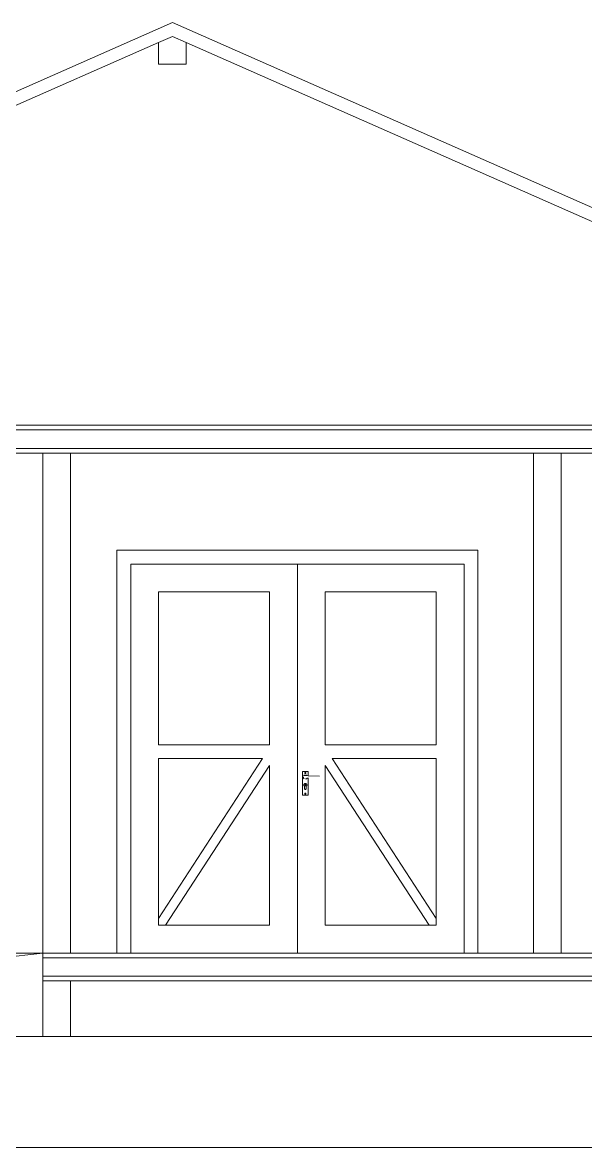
# Model space of a CAD drawing. Header units: metres. Extents: x 12.2 to 77.2, y 18.8 to 35.5.
# Drawn here: x 52.97 to 56.06, y 19.69 to 25.86 of the extents above; entities that cross this region are included whole.
import ezdxf

# ---------------------------------------------------------------- set-up
doc = ezdxf.new("R2010")
doc.units = ezdxf.units.M
doc.layers.add('0inne_gulv', color=7, linetype='Continuous', lineweight=13)

# ---------------------------------------------------------------- blocks, each defined once
blk = doc.blocks.new('One bedroom house ls')
for p, q in [((0.3148, 1.8825), (-4.5239, -0.2511)), ((5.1535, -0.2511), (0.3148, 1.8825)), ((0.3148, 1.8063), (0.2386, 1.7727)), ((0.3148, 1.8063), (0.391, 1.7727)), ((0.2386, 1.7727), (-2.0664, 0.7563)), ((0.2386, 1.6539), (0.2386, 1.7727)), ((0.391, 1.7727), (3.0417, 0.6039)), ((0.391, 1.6539), (0.391, 1.7727)), ((0.391, 1.6539), (0.2386, 1.6539)), ((-4.6128, -0.3527), (5.2424, -0.3527)), ((5.1535, -0.3273), (-4.5239, -0.3273)), ((-4.6128, -0.4543), (5.2424, -0.4543)), ((-4.5112, -0.4797), (-0.3964, -0.4797)), ((-0.3964, -0.4797), (-0.3964, -3.2229)), ((-0.3964, -0.4797), (-0.244, -0.4797)), ((-0.244, -0.4797), (2.296, -0.4797)), ((-0.244, -3.2229), (-0.244, -0.4797)), ((2.296, -3.2229), (2.296, -0.4797)), ((2.296, -0.4797), (2.4484, -0.4797)), ((2.4484, -0.4797), (3.312, -0.4797)), ((2.4484, -3.2229), (2.4484, -0.4797)), ((1.9912, -1.0131), (0.01, -1.0131)), ((0.01, -1.0131), (0.01, -3.2229)), ((1.9912, -3.2229), (1.9912, -1.0131)), ((0.0862, -1.0893), (0.0862, -3.2229)), ((1.0006, -1.0893), (0.0862, -1.0893)), ((1.915, -1.0893), (1.0006, -1.0893)), ((1.0006, -3.2229), (1.0006, -1.0893)), ((1.915, -1.0893), (1.915, -3.2229)), ((0.2386, -2.0799), (0.2386, -1.2417)), ((0.2386, -1.2417), (0.8482, -1.2417)), ((0.8482, -1.2417), (0.8482, -2.0799)), ((1.153, -1.2417), (1.7626, -1.2417)), ((1.153, -1.2417), (1.153, -2.0799)), ((1.7626, -1.2417), (1.7626, -2.0799)), ((0.2386, -2.0799), (0.8482, -2.0799)), ((1.7626, -2.0799), (1.153, -2.0799)), ((0.2386, -3.0324), (0.2386, -2.1561)), ((0.8101, -2.1561), (0.2386, -2.1561)), ((0.8101, -2.1561), (0.2386, -3.0324)), ((1.1911, -2.1561), (1.7626, -2.1561)), ((1.7626, -3.0324), (1.1911, -2.1561)), ((1.7626, -2.1561), (1.7626, -3.0324)), ((0.2767, -3.0705), (0.8482, -2.1942)), ((0.8482, -2.1942), (0.8482, -3.0705)), ((1.153, -2.1942), (1.153, -3.0705)), ((1.153, -2.1942), (1.7245, -3.0705)), ((1.0294, -2.2269), (1.0294, -2.3569)), ((1.0294, -2.2269), (1.0594, -2.2269)), ((1.0349, -2.2496), (1.0344, -2.2496)), ((1.0344, -2.2627), (1.0344, -2.2558)), ((1.0344, -2.2627), (1.036, -2.2648)), ((1.036, -2.2481), (1.0349, -2.2496)), ((1.054, -2.2496), (1.0349, -2.2496)), ((1.0382, -2.2464), (1.036, -2.2481)), ((1.036, -2.2648), (1.0382, -2.2664)), ((1.0382, -2.2464), (1.0506, -2.2464)), ((1.0415, -2.2337), (1.0414, -2.2344)), ((1.0414, -2.2344), (1.0415, -2.2352)), ((1.0418, -2.2329), (1.0415, -2.2337)), ((1.0415, -2.2352), (1.0418, -2.2359)), ((1.0423, -2.2323), (1.0418, -2.2329)), ((1.0418, -2.2359), (1.0423, -2.2366)), ((1.0429, -2.2318), (1.0423, -2.2323)), ((1.0423, -2.2366), (1.0429, -2.237)), ((1.0436, -2.2315), (1.0429, -2.2318)), ((1.0429, -2.237), (1.0436, -2.2373)), ((1.0444, -2.2314), (1.0436, -2.2315)), ((1.0436, -2.2373), (1.0444, -2.2374)), ((1.0452, -2.2315), (1.0444, -2.2314)), ((1.0444, -2.2374), (1.0452, -2.2373)), ((1.0444, -2.2664), (1.0506, -2.2664)), ((1.0459, -2.2318), (1.0452, -2.2315)), ((1.0452, -2.2373), (1.0459, -2.237)), ((1.0465, -2.2323), (1.0459, -2.2318)), ((1.0459, -2.237), (1.0465, -2.2366)), ((1.047, -2.2329), (1.0465, -2.2323)), ((1.0465, -2.2366), (1.047, -2.2359)), ((1.0473, -2.2337), (1.047, -2.2329)), ((1.047, -2.2359), (1.0473, -2.2352)), ((1.0474, -2.2344), (1.0473, -2.2337)), ((1.0473, -2.2352), (1.0474, -2.2344)), ((1.0528, -2.2481), (1.0506, -2.2464)), ((1.0506, -2.2664), (1.0528, -2.2648)), ((1.054, -2.2496), (1.0528, -2.2481)), ((1.0528, -2.2648), (1.0544, -2.2627)), ((1.0544, -2.2496), (1.054, -2.2496)), ((1.0594, -2.2498), (1.0544, -2.2496)), ((1.0544, -2.2627), (1.0544, -2.2621)), ((1.0594, -2.2498), (1.0594, -2.2269)), ((1.1213, -2.2521), (1.0594, -2.2498)), ((1.0594, -2.3569), (1.0594, -2.2619)), ((1.0367, -2.2989), (1.0364, -2.301)), ((1.0364, -2.301), (1.0367, -2.3031)), ((1.0375, -2.297), (1.0367, -2.2989)), ((1.0367, -2.3031), (1.0375, -2.305)), ((1.0387, -2.2953), (1.0375, -2.297)), ((1.0375, -2.305), (1.0387, -2.3066)), ((1.0404, -2.2941), (1.0387, -2.2953)), ((1.0387, -2.3066), (1.0404, -2.3079)), ((1.0423, -2.2933), (1.0404, -2.2941)), ((1.0405, -2.32), (1.0404, -2.3079)), ((1.0405, -2.32), (1.0404, -2.3209)), ((1.0404, -2.3209), (1.0405, -2.3219)), ((1.0405, -2.3219), (1.0405, -2.32)), ((1.0405, -2.3219), (1.0409, -2.3229)), ((1.0409, -2.3229), (1.0416, -2.3237)), ((1.0416, -2.3237), (1.0424, -2.3243)), ((1.0444, -2.293), (1.0423, -2.2933)), ((1.0424, -2.3243), (1.0434, -2.3247)), ((1.0435, -2.2972), (1.0434, -2.2975)), ((1.0434, -2.2975), (1.0434, -2.2977)), ((1.0434, -2.2977), (1.0434, -2.298)), ((1.0434, -2.298), (1.0435, -2.2982)), ((1.0434, -2.3247), (1.0444, -2.3249)), ((1.0437, -2.297), (1.0435, -2.2972)), ((1.0435, -2.2982), (1.0437, -2.2985)), ((1.0444, -2.3453), (1.0436, -2.3454)), ((1.0439, -2.2968), (1.0437, -2.297)), ((1.0437, -2.2985), (1.0439, -2.3033)), ((1.0441, -2.2967), (1.0439, -2.2968)), ((1.0439, -2.3033), (1.0439, -2.3051)), ((1.0439, -2.3051), (1.0441, -2.3052)), ((1.0444, -2.2967), (1.0441, -2.2967)), ((1.0441, -2.3052), (1.0444, -2.3052)), ((1.0465, -2.2933), (1.0444, -2.293)), ((1.0447, -2.2967), (1.0444, -2.2967)), ((1.0444, -2.3052), (1.0447, -2.3052)), ((1.0444, -2.3249), (1.0454, -2.3247)), ((1.0452, -2.3454), (1.0444, -2.3453)), ((1.0449, -2.2968), (1.0447, -2.2967)), ((1.0447, -2.3052), (1.0449, -2.3051)), ((1.0451, -2.297), (1.0449, -2.2968)), ((1.0451, -2.2985), (1.0449, -2.3033)), ((1.0449, -2.3033), (1.0449, -2.3051)), ((1.0453, -2.2972), (1.0451, -2.297)), ((1.0451, -2.2985), (1.0453, -2.2982)), ((1.0459, -2.3457), (1.0452, -2.3454)), ((1.0454, -2.2975), (1.0453, -2.2972)), ((1.0453, -2.2982), (1.0454, -2.298)), ((1.0454, -2.2977), (1.0454, -2.2975)), ((1.0454, -2.298), (1.0454, -2.2977)), ((1.0454, -2.3247), (1.0464, -2.3243)), ((1.0464, -2.3243), (1.0472, -2.3237)), ((1.0484, -2.2941), (1.0465, -2.2933)), ((1.0472, -2.3237), (1.0479, -2.3229)), ((1.0479, -2.3229), (1.0483, -2.3219)), ((1.0483, -2.3219), (1.0484, -2.3209)), ((1.0501, -2.2953), (1.0484, -2.2941)), ((1.0484, -2.3079), (1.0501, -2.3067)), ((1.0484, -2.3209), (1.0484, -2.3079)), ((1.0513, -2.297), (1.0501, -2.2953)), ((1.0501, -2.3067), (1.0513, -2.305)), ((1.0521, -2.2989), (1.0513, -2.297)), ((1.0513, -2.305), (1.0521, -2.3031)), ((1.0524, -2.301), (1.0521, -2.2989)), ((1.0521, -2.3031), (1.0524, -2.301)), ((1.0294, -2.3569), (1.0594, -2.3569)), ((1.0415, -2.3476), (1.0414, -2.3483)), ((1.0414, -2.3483), (1.0415, -2.3491)), ((1.0418, -2.3468), (1.0415, -2.3476)), ((1.0415, -2.3491), (1.0418, -2.3498)), ((1.0423, -2.3462), (1.0418, -2.3468)), ((1.0418, -2.3498), (1.0423, -2.3505)), ((1.0429, -2.3457), (1.0423, -2.3462)), ((1.0423, -2.3505), (1.0429, -2.3509)), ((1.0436, -2.3454), (1.0429, -2.3457)), ((1.0429, -2.3509), (1.0436, -2.3512)), ((1.0436, -2.3512), (1.0444, -2.3513)), ((1.0444, -2.3513), (1.0452, -2.3512)), ((1.0452, -2.3512), (1.0459, -2.3509)), ((1.0465, -2.3462), (1.0459, -2.3457)), ((1.0459, -2.3509), (1.0465, -2.3504)), ((1.047, -2.3468), (1.0465, -2.3462)), ((1.0465, -2.3504), (1.047, -2.3498)), ((1.0473, -2.3475), (1.047, -2.3468)), ((1.047, -2.3498), (1.0473, -2.3491)), ((1.0474, -2.3483), (1.0473, -2.3475)), ((1.0473, -2.3491), (1.0474, -2.3483)), ((0.2386, -3.0705), (0.2386, -3.0324)), ((0.2767, -3.0705), (0.2386, -3.0705)), ((0.8482, -3.0705), (0.2767, -3.0705)), ((1.7245, -3.0705), (1.153, -3.0705)), ((1.7626, -3.0705), (1.7245, -3.0705)), ((1.7626, -3.0324), (1.7626, -3.0705)), ((-0.3964, -3.2229), (-4.5112, -3.2229)), ((-0.3964, -3.2229), (-0.625, -3.2483)), ((-0.244, -3.2229), (-0.3964, -3.2229)), ((-0.3964, -3.2229), (-0.3964, -3.2483)), ((5.1408, -3.2483), (-0.3964, -3.2483)), ((-0.3964, -3.2483), (-0.3964, -3.3499)), ((0.01, -3.2229), (-0.244, -3.2229)), ((0.0862, -3.2229), (0.01, -3.2229)), ((1.0006, -3.2229), (0.0862, -3.2229)), ((1.915, -3.2229), (1.0006, -3.2229)), ((1.9912, -3.2229), (1.915, -3.2229)), ((2.296, -3.2229), (1.9912, -3.2229)), ((2.4484, -3.2229), (2.296, -3.2229)), ((3.312, -3.2229), (2.4484, -3.2229)), ((5.1408, -3.3499), (-0.3964, -3.3499)), ((-0.3964, -3.3499), (-0.3964, -3.3753)), ((-0.3964, -3.3753), (-0.244, -3.3753)), ((-0.3964, -3.3753), (-0.3964, -3.6801)), ((-0.244, -3.6801), (-0.244, -3.3753)), ((-0.244, -3.3753), (4.9884, -3.3753)), ((-0.3964, -3.6801), (-4.5112, -3.6801)), ((-0.244, -3.6801), (-0.3964, -3.6801)), ((-0.244, -3.6801), (4.9884, -3.6801)), ((-11.0007, -4.2897), (5.6706, -4.2897))]:
    blk.add_line(p, q)

msp = doc.modelspace()

# ---------------------------------------------------------------- block references
at = {"layer": '0inne_gulv'}
msp.add_blockref('One bedroom house ls', (53.4749, 23.9794), dxfattribs=at)

doc.saveas('drawing.dxf')
